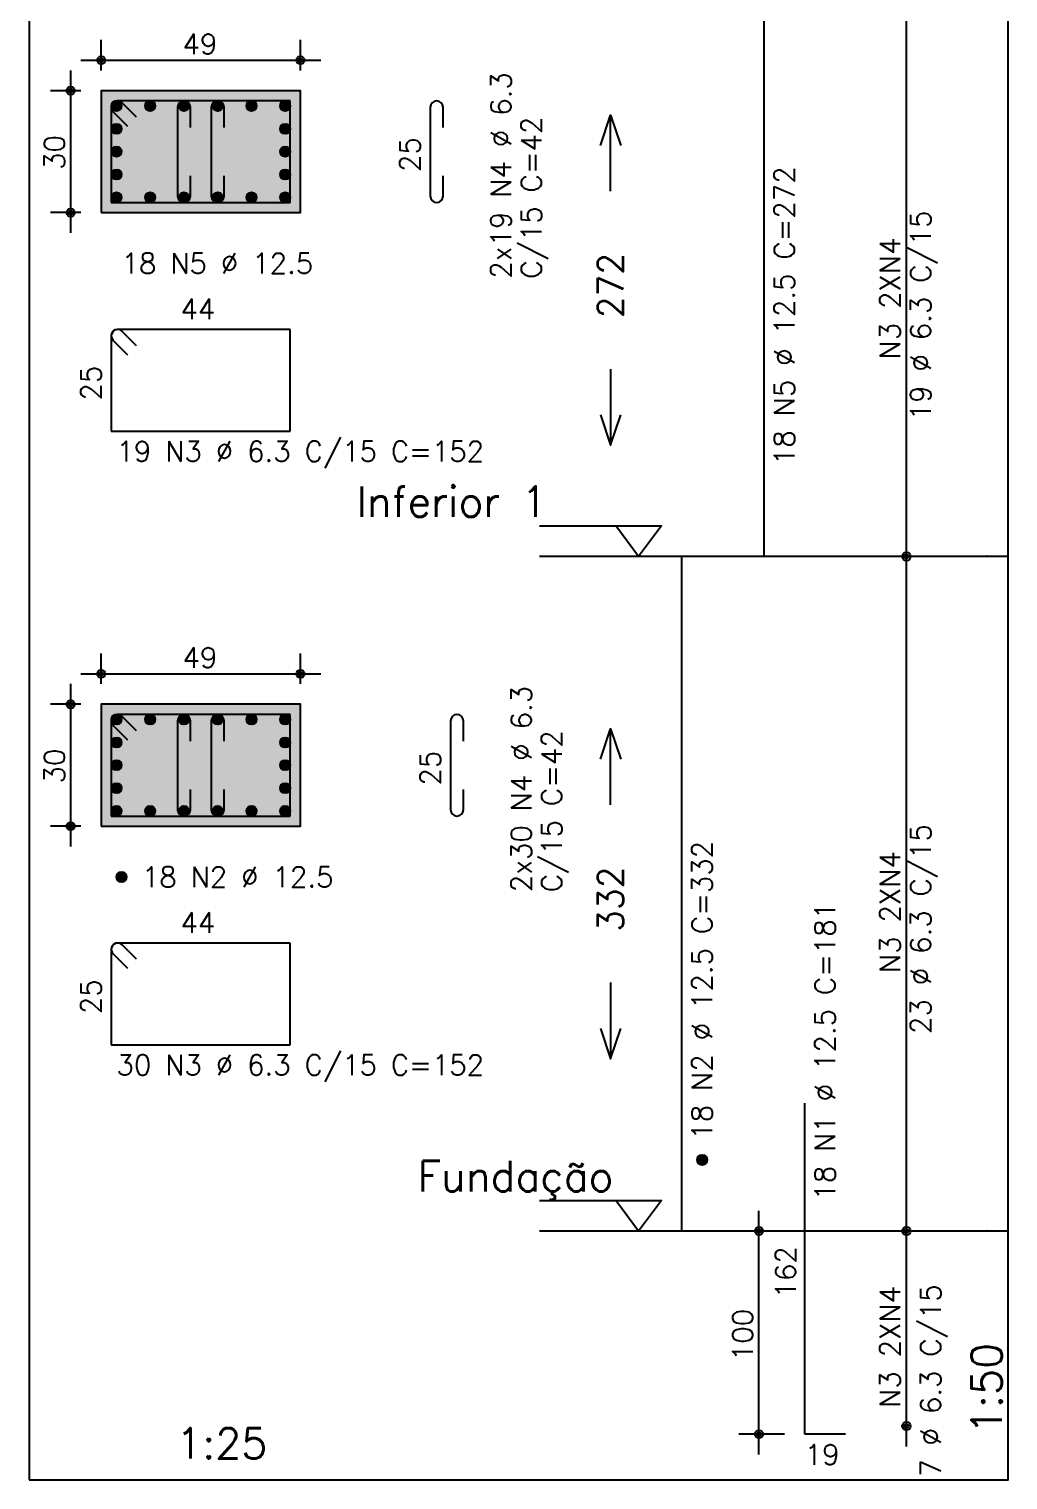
# Model space of a CAD drawing. Extents: x -1.9 to 86, y -1.2 to 61.3.
# Drawn here: x 29.61 to 39.25, y 36.55 to 50.83 of the extents above; entities that cross this region are included whole.
import ezdxf

# ---------------------------------------------------------------- set-up
doc = ezdxf.new("R2010")
doc.units = 0
doc.header["$MEASUREMENT"] = 0
doc.linetypes.add('ESTILO_TQS_0001', pattern=[0.45, 0.3, -0.15])
for name, color, linetype in [('PENA_01', 1, 'CONTINUOUS'), ('PENA_02', 2, 'CONTINUOUS'), ('PENA_03', 3, 'CONTINUOUS'), ('PENA_04', 4, 'CONTINUOUS'), ('PENA_05', 5, 'CONTINUOUS'), ('PENA_10', 253, 'CONTINUOUS')]:
    doc.layers.add(name, color=color, linetype=linetype)
doc.styles.get("Standard").update_dxf_attribs({"font": 'ROMANS.SHX'})

msp = doc.modelspace()

# ---------------------------------------------------------------- linework, layer by layer
at = {"layer": 'PENA_01', "linetype": 'Continuous'}
for p, q in [((38.246, 45.439), (38.246, 51.279)), ((30.324, 50.424), (30.324, 50.724)), ((32.284, 50.424), (32.284, 50.724)), ((30.024, 48.824), (30.024, 50.424)), ((30.124, 50.524), (32.484, 50.524)), ((30.124, 50.224), (29.824, 50.224)), ((30.124, 49.024), (29.824, 49.024)), ((38.246, 38.799), (38.246, 45.839)), ((30.324, 44.384), (30.324, 44.684)), ((32.284, 44.384), (32.284, 44.684)), ((30.124, 44.484), (32.484, 44.484)), ((30.024, 42.784), (30.024, 44.384)), ((30.124, 44.184), (29.824, 44.184)), ((30.124, 42.984), (29.824, 42.984)), ((36.796, 36.799), (36.796, 39.199)), ((38.246, 36.879), (38.246, 39.199)), ((37.046, 38.999), (36.596, 38.999)), ((37.046, 36.999), (36.596, 36.999))]:
    msp.add_line(p, q, dxfattribs=at)
at = {"layer": 'PENA_01', "linetype": 'ESTILO_TQS_0001'}
for points in [[(30.324, 49.024), (32.284, 49.024), (32.284, 50.224), (30.324, 50.224), (30.324, 49.024)], [(30.324, 42.984), (32.284, 42.984), (32.284, 44.184), (30.324, 44.184), (30.324, 42.984)]]:
    msp.add_lwpolyline(points, dxfattribs=at)
at = {"layer": 'PENA_02', "linetype": 'Continuous'}
for points in [[(35.236, 49.684), (35.336, 49.984), (35.436, 49.684)], [(35.336, 49.234), (35.336, 49.984)], [(35.336, 47.484), (35.336, 46.734)], [(35.236, 47.034), (35.336, 46.734), (35.436, 47.034)], [(35.236, 43.644), (35.336, 43.944), (35.436, 43.644)], [(35.336, 43.194), (35.336, 43.944)], [(35.336, 41.444), (35.336, 40.694)], [(35.236, 40.994), (35.336, 40.694), (35.436, 40.994)]]:
    msp.add_lwpolyline(points, dxfattribs=at)
for centre, radius in [((30.324, 50.524), 0.04), ((32.284, 50.524), 0.04), ((30.324, 50.524), 0.02), ((32.284, 50.524), 0.02), ((30.024, 50.224), 0.04), ((30.024, 50.224), 0.02), ((30.024, 49.024), 0.04), ((30.024, 49.024), 0.02), ((38.246, 45.639), 0.0416), ((38.246, 45.639), 0.0416), ((38.246, 45.639), 0.0208), ((38.246, 45.639), 0.0208), ((30.324, 44.484), 0.04), ((30.324, 44.484), 0.02), ((32.284, 44.484), 0.04), ((32.284, 44.484), 0.02), ((30.024, 44.184), 0.04), ((30.024, 44.184), 0.02), ((30.024, 42.984), 0.04), ((30.024, 42.984), 0.02), ((36.796, 38.999), 0.04), ((36.796, 38.999), 0.02), ((38.246, 38.999), 0.0416), ((38.246, 38.999), 0.0416), ((38.246, 38.999), 0.0208), ((38.246, 38.999), 0.0208), ((36.796, 36.999), 0.04), ((36.796, 36.999), 0.02), ((38.246, 37.079), 0.0416), ((38.246, 37.079), 0.0208)]:
    msp.add_circle(centre, radius, dxfattribs=at)
at = {"layer": 'PENA_03', "linetype": 'Continuous'}
for p, q in [((30.324, 50.224), (30.324, 50.224)), ((30.324, 50.224), (30.324, 50.224)), ((32.284, 50.224), (32.284, 50.224)), ((30.424, 50.066), (30.481, 50.123)), ((30.424, 50.081), (30.467, 50.123)), ((30.427, 50.055), (30.492, 50.12)), ((30.432, 50.046), (30.501, 50.115)), ((30.438, 50.038), (30.509, 50.109)), ((30.446, 50.032), (30.515, 50.101)), ((30.455, 50.027), (30.52, 50.092)), ((30.467, 50.024), (30.523, 50.081)), ((30.481, 50.024), (30.523, 50.066)), ((30.756, 50.066), (30.813, 50.123)), ((30.756, 50.081), (30.799, 50.123)), ((30.759, 50.055), (30.824, 50.12)), ((30.764, 50.046), (30.833, 50.115)), ((30.77, 50.038), (30.841, 50.109)), ((30.778, 50.032), (30.847, 50.101)), ((30.787, 50.027), (30.852, 50.092)), ((30.799, 50.024), (30.855, 50.081)), ((30.813, 50.024), (30.855, 50.066)), ((31.088, 50.066), (31.145, 50.123)), ((31.088, 50.081), (31.131, 50.123)), ((31.091, 50.055), (31.156, 50.12)), ((31.096, 50.046), (31.165, 50.115)), ((31.102, 50.038), (31.173, 50.109)), ((31.11, 50.032), (31.179, 50.101)), ((31.119, 50.027), (31.184, 50.092)), ((31.131, 50.024), (31.187, 50.081)), ((31.145, 50.024), (31.187, 50.066)), ((31.42, 50.066), (31.477, 50.123)), ((31.42, 50.081), (31.463, 50.123)), ((31.423, 50.055), (31.488, 50.12)), ((31.428, 50.046), (31.497, 50.115)), ((31.434, 50.038), (31.505, 50.109)), ((31.442, 50.032), (31.511, 50.101)), ((31.451, 50.027), (31.516, 50.092)), ((31.463, 50.024), (31.519, 50.081)), ((31.477, 50.024), (31.519, 50.066)), ((31.752, 50.066), (31.809, 50.123)), ((31.752, 50.081), (31.795, 50.123)), ((31.755, 50.055), (31.82, 50.12)), ((31.76, 50.046), (31.829, 50.115)), ((31.766, 50.038), (31.837, 50.109)), ((31.774, 50.032), (31.843, 50.101)), ((31.783, 50.027), (31.848, 50.092)), ((31.795, 50.024), (31.851, 50.081)), ((31.809, 50.024), (31.851, 50.066)), ((32.084, 50.066), (32.141, 50.123)), ((32.084, 50.081), (32.127, 50.123)), ((32.087, 50.055), (32.152, 50.12)), ((32.092, 50.046), (32.161, 50.115)), ((32.098, 50.038), (32.169, 50.109)), ((32.106, 50.032), (32.175, 50.101)), ((32.115, 50.027), (32.18, 50.092)), ((32.127, 50.024), (32.183, 50.081)), ((32.141, 50.024), (32.183, 50.066)), ((30.424, 49.841), (30.481, 49.898)), ((30.424, 49.855), (30.467, 49.898)), ((30.427, 49.83), (30.492, 49.895)), ((30.432, 49.821), (30.501, 49.89)), ((30.438, 49.813), (30.509, 49.884)), ((30.446, 49.807), (30.515, 49.876)), ((30.455, 49.802), (30.52, 49.867)), ((30.467, 49.799), (30.523, 49.855)), ((32.084, 49.841), (32.141, 49.898)), ((32.084, 49.855), (32.127, 49.898)), ((32.087, 49.83), (32.152, 49.895)), ((32.092, 49.821), (32.161, 49.89)), ((32.098, 49.813), (32.169, 49.884)), ((32.106, 49.807), (32.175, 49.876)), ((32.115, 49.802), (32.18, 49.867)), ((32.127, 49.799), (32.183, 49.855)), ((30.481, 49.799), (30.523, 49.841)), ((32.141, 49.799), (32.183, 49.841)), ((30.424, 49.616), (30.481, 49.673)), ((30.424, 49.631), (30.467, 49.673)), ((30.427, 49.605), (30.492, 49.67)), ((30.432, 49.596), (30.501, 49.665)), ((30.438, 49.588), (30.509, 49.659)), ((30.446, 49.582), (30.515, 49.651)), ((30.455, 49.577), (30.52, 49.642)), ((30.467, 49.574), (30.523, 49.631)), ((30.481, 49.574), (30.523, 49.616)), ((32.084, 49.616), (32.141, 49.673)), ((32.084, 49.631), (32.127, 49.673)), ((32.087, 49.605), (32.152, 49.67)), ((32.092, 49.596), (32.161, 49.665)), ((32.098, 49.588), (32.169, 49.659)), ((32.106, 49.582), (32.175, 49.651)), ((32.115, 49.577), (32.18, 49.642)), ((32.127, 49.574), (32.183, 49.631)), ((32.141, 49.574), (32.183, 49.616)), ((30.424, 49.392), (30.481, 49.448)), ((30.424, 49.406), (30.467, 49.448)), ((30.427, 49.38), (30.492, 49.445)), ((30.432, 49.371), (30.501, 49.44)), ((30.438, 49.363), (30.509, 49.434)), ((30.446, 49.357), (30.515, 49.426)), ((32.084, 49.392), (32.141, 49.448)), ((32.084, 49.406), (32.127, 49.448)), ((32.087, 49.38), (32.152, 49.445)), ((32.092, 49.371), (32.161, 49.44)), ((32.098, 49.363), (32.169, 49.434)), ((32.106, 49.357), (32.175, 49.426)), ((30.455, 49.352), (30.52, 49.417)), ((30.467, 49.349), (30.523, 49.406)), ((30.481, 49.349), (30.523, 49.392)), ((32.115, 49.352), (32.18, 49.417)), ((32.127, 49.349), (32.183, 49.406)), ((32.141, 49.349), (32.183, 49.392)), ((30.424, 49.166), (30.481, 49.223)), ((30.424, 49.181), (30.467, 49.223)), ((30.427, 49.155), (30.492, 49.22)), ((30.432, 49.146), (30.501, 49.215)), ((30.438, 49.138), (30.509, 49.209)), ((30.446, 49.132), (30.515, 49.201)), ((30.455, 49.127), (30.52, 49.192)), ((30.467, 49.124), (30.523, 49.181)), ((30.481, 49.124), (30.523, 49.166)), ((30.756, 49.166), (30.813, 49.223)), ((30.756, 49.181), (30.799, 49.223)), ((30.759, 49.155), (30.824, 49.22)), ((30.764, 49.146), (30.833, 49.215)), ((30.77, 49.138), (30.841, 49.209)), ((30.778, 49.132), (30.847, 49.201)), ((30.787, 49.127), (30.852, 49.192)), ((30.799, 49.124), (30.855, 49.181)), ((30.813, 49.124), (30.855, 49.166)), ((31.088, 49.166), (31.145, 49.223)), ((31.088, 49.181), (31.131, 49.223)), ((31.091, 49.155), (31.156, 49.22)), ((31.096, 49.146), (31.165, 49.215)), ((31.102, 49.138), (31.173, 49.209)), ((31.11, 49.132), (31.179, 49.201)), ((31.119, 49.127), (31.184, 49.192)), ((31.131, 49.124), (31.187, 49.181)), ((31.145, 49.124), (31.187, 49.166)), ((31.42, 49.166), (31.477, 49.223)), ((31.42, 49.181), (31.463, 49.223)), ((31.423, 49.155), (31.488, 49.22)), ((31.428, 49.146), (31.497, 49.215)), ((31.434, 49.138), (31.505, 49.209)), ((31.442, 49.132), (31.511, 49.201)), ((31.451, 49.127), (31.516, 49.192)), ((31.463, 49.124), (31.519, 49.181)), ((31.477, 49.124), (31.519, 49.166)), ((31.752, 49.166), (31.809, 49.223)), ((31.752, 49.181), (31.795, 49.223)), ((31.755, 49.155), (31.82, 49.22)), ((31.76, 49.146), (31.829, 49.215)), ((31.766, 49.138), (31.837, 49.209)), ((31.774, 49.132), (31.843, 49.201)), ((31.783, 49.127), (31.848, 49.192)), ((31.795, 49.124), (31.851, 49.181)), ((31.809, 49.124), (31.851, 49.166)), ((32.084, 49.166), (32.141, 49.223)), ((32.084, 49.181), (32.127, 49.223)), ((32.087, 49.155), (32.152, 49.22)), ((32.092, 49.146), (32.161, 49.215)), ((32.098, 49.138), (32.169, 49.209)), ((32.106, 49.132), (32.175, 49.201)), ((32.115, 49.127), (32.18, 49.192)), ((32.127, 49.124), (32.183, 49.181)), ((32.141, 49.124), (32.183, 49.166)), ((30.324, 49.024), (30.324, 49.024)), ((38.246, 45.639), (38.246, 45.639)), ((38.246, 45.639), (38.246, 45.639)), ((30.324, 44.184), (30.324, 44.184)), ((30.324, 44.184), (30.324, 44.184)), ((32.284, 44.184), (32.284, 44.184)), ((30.424, 44.026), (30.481, 44.083)), ((30.424, 44.041), (30.467, 44.083)), ((30.427, 44.015), (30.492, 44.08)), ((30.432, 44.006), (30.501, 44.075)), ((30.438, 43.998), (30.509, 44.069)), ((30.446, 43.992), (30.515, 44.061)), ((30.455, 43.987), (30.52, 44.052)), ((30.467, 43.984), (30.523, 44.041)), ((30.481, 43.984), (30.523, 44.026)), ((30.756, 44.026), (30.813, 44.083)), ((30.756, 44.041), (30.799, 44.083)), ((30.759, 44.015), (30.824, 44.08)), ((30.764, 44.006), (30.833, 44.075)), ((30.77, 43.998), (30.841, 44.069)), ((30.778, 43.992), (30.847, 44.061)), ((30.787, 43.987), (30.852, 44.052)), ((30.799, 43.984), (30.855, 44.041)), ((30.813, 43.984), (30.855, 44.026)), ((31.088, 44.026), (31.145, 44.083)), ((31.088, 44.041), (31.131, 44.083)), ((31.091, 44.015), (31.156, 44.08)), ((31.096, 44.006), (31.165, 44.075)), ((31.102, 43.998), (31.173, 44.069)), ((31.11, 43.992), (31.179, 44.061)), ((31.119, 43.987), (31.184, 44.052)), ((31.131, 43.984), (31.187, 44.041)), ((31.145, 43.984), (31.187, 44.026)), ((31.42, 44.026), (31.477, 44.083)), ((31.42, 44.041), (31.463, 44.083)), ((31.423, 44.015), (31.488, 44.08)), ((31.428, 44.006), (31.497, 44.075)), ((31.434, 43.998), (31.505, 44.069)), ((31.442, 43.992), (31.511, 44.061)), ((31.451, 43.987), (31.516, 44.052)), ((31.463, 43.984), (31.519, 44.041)), ((31.477, 43.984), (31.519, 44.026)), ((31.752, 44.026), (31.809, 44.083)), ((31.752, 44.041), (31.795, 44.083)), ((31.755, 44.015), (31.82, 44.08)), ((31.76, 44.006), (31.829, 44.075)), ((31.766, 43.998), (31.837, 44.069)), ((31.774, 43.992), (31.843, 44.061)), ((31.783, 43.987), (31.848, 44.052)), ((31.795, 43.984), (31.851, 44.041)), ((31.809, 43.984), (31.851, 44.026)), ((32.084, 44.026), (32.141, 44.083)), ((32.084, 44.041), (32.127, 44.083)), ((32.087, 44.015), (32.152, 44.08)), ((32.092, 44.006), (32.161, 44.075)), ((32.098, 43.998), (32.169, 44.069)), ((32.106, 43.992), (32.175, 44.061)), ((32.115, 43.987), (32.18, 44.052)), ((32.127, 43.984), (32.183, 44.041)), ((32.141, 43.984), (32.183, 44.026)), ((30.424, 43.801), (30.481, 43.858)), ((30.424, 43.815), (30.467, 43.858)), ((30.427, 43.79), (30.492, 43.855)), ((30.432, 43.781), (30.501, 43.85)), ((32.084, 43.801), (32.141, 43.858)), ((32.084, 43.815), (32.127, 43.858)), ((32.087, 43.79), (32.152, 43.855)), ((32.092, 43.781), (32.161, 43.85)), ((30.438, 43.773), (30.509, 43.844)), ((30.446, 43.767), (30.515, 43.836)), ((30.455, 43.762), (30.52, 43.827)), ((30.467, 43.759), (30.523, 43.815)), ((30.481, 43.759), (30.523, 43.801)), ((32.098, 43.773), (32.169, 43.844)), ((32.106, 43.767), (32.175, 43.836)), ((32.115, 43.762), (32.18, 43.827)), ((32.127, 43.759), (32.183, 43.815)), ((32.141, 43.759), (32.183, 43.801)), ((30.424, 43.576), (30.481, 43.633)), ((30.424, 43.591), (30.467, 43.633)), ((30.427, 43.565), (30.492, 43.63)), ((30.432, 43.556), (30.501, 43.625)), ((30.438, 43.548), (30.509, 43.619)), ((30.446, 43.542), (30.515, 43.611)), ((30.455, 43.537), (30.52, 43.602)), ((30.467, 43.534), (30.523, 43.591)), ((30.481, 43.534), (30.523, 43.576)), ((32.084, 43.576), (32.141, 43.633)), ((32.084, 43.591), (32.127, 43.633)), ((32.087, 43.565), (32.152, 43.63)), ((32.092, 43.556), (32.161, 43.625)), ((32.098, 43.548), (32.169, 43.619)), ((32.106, 43.542), (32.175, 43.611)), ((32.115, 43.537), (32.18, 43.602)), ((32.127, 43.534), (32.183, 43.591)), ((32.141, 43.534), (32.183, 43.576)), ((30.424, 43.352), (30.481, 43.408)), ((30.424, 43.366), (30.467, 43.408)), ((30.427, 43.34), (30.492, 43.405)), ((30.432, 43.331), (30.501, 43.4)), ((30.438, 43.323), (30.509, 43.394)), ((30.446, 43.317), (30.515, 43.386)), ((30.455, 43.312), (30.52, 43.377)), ((30.467, 43.309), (30.523, 43.366)), ((30.481, 43.309), (30.523, 43.352)), ((32.084, 43.352), (32.141, 43.408)), ((32.084, 43.366), (32.127, 43.408)), ((32.087, 43.34), (32.152, 43.405)), ((32.092, 43.331), (32.161, 43.4)), ((32.098, 43.323), (32.169, 43.394)), ((32.106, 43.317), (32.175, 43.386)), ((32.115, 43.312), (32.18, 43.377)), ((32.127, 43.309), (32.183, 43.366)), ((32.141, 43.309), (32.183, 43.352)), ((30.424, 43.126), (30.481, 43.183)), ((30.424, 43.141), (30.467, 43.183)), ((30.427, 43.115), (30.492, 43.18)), ((30.432, 43.106), (30.501, 43.175)), ((30.438, 43.098), (30.509, 43.169)), ((30.446, 43.092), (30.515, 43.161)), ((30.455, 43.087), (30.52, 43.152)), ((30.467, 43.084), (30.523, 43.141)), ((30.756, 43.126), (30.813, 43.183)), ((30.756, 43.141), (30.799, 43.183)), ((30.759, 43.115), (30.824, 43.18)), ((30.764, 43.106), (30.833, 43.175)), ((30.77, 43.098), (30.841, 43.169)), ((30.778, 43.092), (30.847, 43.161)), ((30.787, 43.087), (30.852, 43.152)), ((30.799, 43.084), (30.855, 43.141)), ((31.088, 43.126), (31.145, 43.183)), ((31.088, 43.141), (31.131, 43.183)), ((31.091, 43.115), (31.156, 43.18)), ((31.096, 43.106), (31.165, 43.175)), ((31.102, 43.098), (31.173, 43.169)), ((31.11, 43.092), (31.179, 43.161)), ((31.119, 43.087), (31.184, 43.152)), ((31.131, 43.084), (31.187, 43.141)), ((31.42, 43.126), (31.477, 43.183)), ((31.42, 43.141), (31.463, 43.183)), ((31.423, 43.115), (31.488, 43.18)), ((31.428, 43.106), (31.497, 43.175)), ((31.434, 43.098), (31.505, 43.169)), ((31.442, 43.092), (31.511, 43.161)), ((31.451, 43.087), (31.516, 43.152)), ((31.463, 43.084), (31.519, 43.141)), ((31.752, 43.126), (31.809, 43.183)), ((31.752, 43.141), (31.795, 43.183)), ((31.755, 43.115), (31.82, 43.18)), ((31.76, 43.106), (31.829, 43.175)), ((31.766, 43.098), (31.837, 43.169)), ((31.774, 43.092), (31.843, 43.161)), ((31.783, 43.087), (31.848, 43.152)), ((31.795, 43.084), (31.851, 43.141)), ((32.084, 43.126), (32.141, 43.183)), ((32.084, 43.141), (32.127, 43.183)), ((32.087, 43.115), (32.152, 43.18)), ((32.092, 43.106), (32.161, 43.175)), ((32.098, 43.098), (32.169, 43.169)), ((32.106, 43.092), (32.175, 43.161)), ((32.115, 43.087), (32.18, 43.152)), ((32.127, 43.084), (32.183, 43.141)), ((30.481, 43.084), (30.523, 43.126)), ((30.813, 43.084), (30.855, 43.126)), ((31.145, 43.084), (31.187, 43.126)), ((31.477, 43.084), (31.519, 43.126)), ((31.809, 43.084), (31.851, 43.126)), ((32.141, 43.084), (32.183, 43.126)), ((30.324, 42.984), (30.324, 42.984)), ((30.474, 42.476), (30.531, 42.533)), ((30.474, 42.491), (30.517, 42.533)), ((30.477, 42.465), (30.542, 42.53)), ((30.482, 42.456), (30.551, 42.525)), ((30.488, 42.448), (30.559, 42.519)), ((30.496, 42.442), (30.565, 42.511)), ((30.505, 42.437), (30.57, 42.502)), ((30.517, 42.434), (30.573, 42.491)), ((30.531, 42.434), (30.573, 42.476)), ((36.186, 39.691), (36.243, 39.748)), ((36.186, 39.706), (36.229, 39.748)), ((36.189, 39.68), (36.254, 39.745)), ((36.194, 39.671), (36.263, 39.74)), ((36.2, 39.663), (36.271, 39.734)), ((36.208, 39.657), (36.277, 39.726)), ((36.217, 39.652), (36.282, 39.717)), ((36.229, 39.649), (36.285, 39.706)), ((36.243, 39.649), (36.285, 39.691)), ((37.246, 38.999), (37.246, 38.999)), ((38.246, 38.999), (38.246, 38.999)), ((38.246, 38.999), (38.246, 38.999)), ((37.246, 36.999), (37.246, 36.999)), ((38.246, 37.079), (38.246, 37.079))]:
    msp.add_line(p, q, dxfattribs=at)
for points in [[(29.614, 36.549), (39.246, 36.549), (39.246, 58.269), (29.614, 58.269), (29.614, 36.549)], [(30.324, 49.024), (32.284, 49.024), (32.284, 50.224), (30.324, 50.224), (30.324, 49.024)], [(34.636, 45.939), (35.836, 45.939), (35.611, 45.639), (35.386, 45.939)], [(39.246, 45.639), (34.636, 45.639)], [(30.324, 42.984), (32.284, 42.984), (32.284, 44.184), (30.324, 44.184), (30.324, 42.984)], [(34.636, 39.299), (35.836, 39.299), (35.611, 38.999), (35.386, 39.299)], [(39.246, 38.999), (34.636, 38.999)]]:
    msp.add_lwpolyline(points, dxfattribs=at)
for centre in [(30.474, 50.074), (30.806, 50.074), (31.138, 50.074), (31.47, 50.074), (31.802, 50.074), (32.134, 50.074), (30.474, 49.848), (32.134, 49.848), (30.474, 49.624), (32.134, 49.624), (30.474, 49.399), (32.134, 49.399), (30.474, 49.174), (30.806, 49.174), (31.138, 49.174), (31.47, 49.174), (31.802, 49.174), (32.134, 49.174), (30.474, 44.034), (30.806, 44.034), (31.138, 44.034), (31.47, 44.034), (31.802, 44.034), (32.134, 44.034), (30.474, 43.808), (32.134, 43.808), (30.474, 43.584), (32.134, 43.584), (30.474, 43.359), (32.134, 43.359), (30.474, 43.134), (30.806, 43.134), (31.138, 43.134), (31.47, 43.134), (31.802, 43.134), (32.134, 43.134), (30.524, 42.484), (36.236, 39.699)]:
    msp.add_circle(centre, 0.05, dxfattribs=at)
for points in [[(30.524, 50.074), (30.449, 50.117), (30.427, 50.091)], [(30.524, 50.074), (30.427, 50.091), (30.427, 50.056)], [(30.524, 50.074), (30.427, 50.056), (30.449, 50.03)], [(30.524, 50.074), (30.482, 50.123), (30.449, 50.117)], [(30.524, 50.074), (30.449, 50.03), (30.482, 50.024)], [(30.524, 50.074), (30.512, 50.106), (30.482, 50.123)], [(30.524, 50.074), (30.482, 50.024), (30.512, 50.041)], [(30.524, 50.074), (30.512, 50.041), (30.524, 50.074)], [(30.856, 50.074), (30.781, 50.117), (30.759, 50.091)], [(30.856, 50.074), (30.759, 50.091), (30.759, 50.056)], [(30.856, 50.074), (30.759, 50.056), (30.781, 50.03)], [(30.856, 50.074), (30.814, 50.123), (30.781, 50.117)], [(30.856, 50.074), (30.781, 50.03), (30.814, 50.024)], [(30.856, 50.074), (30.844, 50.106), (30.814, 50.123)], [(30.856, 50.074), (30.814, 50.024), (30.844, 50.041)], [(30.856, 50.074), (30.844, 50.041), (30.856, 50.074)], [(31.188, 50.074), (31.113, 50.117), (31.091, 50.091)], [(31.188, 50.074), (31.091, 50.091), (31.091, 50.056)], [(31.188, 50.074), (31.091, 50.056), (31.113, 50.03)], [(31.188, 50.074), (31.146, 50.123), (31.113, 50.117)], [(31.188, 50.074), (31.113, 50.03), (31.146, 50.024)], [(31.188, 50.074), (31.176, 50.106), (31.146, 50.123)], [(31.188, 50.074), (31.146, 50.024), (31.176, 50.041)], [(31.188, 50.074), (31.176, 50.041), (31.188, 50.074)], [(31.52, 50.074), (31.445, 50.117), (31.423, 50.091)], [(31.52, 50.074), (31.423, 50.091), (31.423, 50.056)], [(31.52, 50.074), (31.423, 50.056), (31.445, 50.03)], [(31.52, 50.074), (31.478, 50.123), (31.445, 50.117)], [(31.52, 50.074), (31.445, 50.03), (31.478, 50.024)], [(31.52, 50.074), (31.508, 50.106), (31.478, 50.123)], [(31.52, 50.074), (31.478, 50.024), (31.508, 50.041)], [(31.52, 50.074), (31.508, 50.041), (31.52, 50.074)], [(31.852, 50.074), (31.777, 50.117), (31.755, 50.091)], [(31.852, 50.074), (31.755, 50.091), (31.755, 50.056)], [(31.852, 50.074), (31.755, 50.056), (31.777, 50.03)], [(31.852, 50.074), (31.81, 50.123), (31.777, 50.117)], [(31.852, 50.074), (31.777, 50.03), (31.81, 50.024)], [(31.852, 50.074), (31.84, 50.106), (31.81, 50.123)], [(31.852, 50.074), (31.81, 50.024), (31.84, 50.041)], [(31.852, 50.074), (31.84, 50.041), (31.852, 50.074)], [(32.184, 50.074), (32.109, 50.117), (32.087, 50.091)], [(32.184, 50.074), (32.087, 50.091), (32.087, 50.056)], [(32.184, 50.074), (32.087, 50.056), (32.109, 50.03)], [(32.184, 50.074), (32.142, 50.123), (32.109, 50.117)], [(32.184, 50.074), (32.109, 50.03), (32.142, 50.024)], [(32.184, 50.074), (32.172, 50.106), (32.142, 50.123)], [(32.184, 50.074), (32.142, 50.024), (32.172, 50.041)], [(32.184, 50.074), (32.172, 50.041), (32.184, 50.074)], [(30.524, 49.848), (30.449, 49.892), (30.427, 49.865)], [(30.524, 49.848), (30.427, 49.865), (30.427, 49.831)], [(30.524, 49.848), (30.427, 49.831), (30.449, 49.805)], [(30.524, 49.848), (30.482, 49.898), (30.449, 49.892)], [(30.524, 49.848), (30.449, 49.805), (30.482, 49.799)], [(30.524, 49.848), (30.512, 49.88), (30.482, 49.898)], [(30.524, 49.848), (30.482, 49.799), (30.512, 49.816)], [(30.524, 49.848), (30.512, 49.816), (30.524, 49.848)], [(32.184, 49.848), (32.109, 49.892), (32.087, 49.865)], [(32.184, 49.848), (32.087, 49.865), (32.087, 49.831)], [(32.184, 49.848), (32.087, 49.831), (32.109, 49.805)], [(32.184, 49.848), (32.142, 49.898), (32.109, 49.892)], [(32.184, 49.848), (32.109, 49.805), (32.142, 49.799)], [(32.184, 49.848), (32.172, 49.88), (32.142, 49.898)], [(32.184, 49.848), (32.142, 49.799), (32.172, 49.816)], [(32.184, 49.848), (32.172, 49.816), (32.184, 49.848)], [(30.524, 49.624), (30.449, 49.667), (30.427, 49.641)], [(30.524, 49.624), (30.427, 49.641), (30.427, 49.606)], [(30.524, 49.624), (30.427, 49.606), (30.449, 49.58)], [(30.524, 49.624), (30.482, 49.673), (30.449, 49.667)], [(30.524, 49.624), (30.449, 49.58), (30.482, 49.574)], [(30.524, 49.624), (30.512, 49.656), (30.482, 49.673)], [(30.524, 49.624), (30.482, 49.574), (30.512, 49.591)], [(30.524, 49.624), (30.512, 49.591), (30.524, 49.624)], [(32.184, 49.624), (32.109, 49.667), (32.087, 49.641)], [(32.184, 49.624), (32.087, 49.641), (32.087, 49.606)], [(32.184, 49.624), (32.087, 49.606), (32.109, 49.58)], [(32.184, 49.624), (32.142, 49.673), (32.109, 49.667)], [(32.184, 49.624), (32.109, 49.58), (32.142, 49.574)], [(32.184, 49.624), (32.172, 49.656), (32.142, 49.673)], [(32.184, 49.624), (32.142, 49.574), (32.172, 49.591)], [(32.184, 49.624), (32.172, 49.591), (32.184, 49.624)], [(30.524, 49.399), (30.449, 49.442), (30.427, 49.416)], [(30.524, 49.399), (30.482, 49.448), (30.449, 49.442)], [(30.524, 49.399), (30.512, 49.431), (30.482, 49.448)], [(32.184, 49.399), (32.109, 49.442), (32.087, 49.416)], [(32.184, 49.399), (32.142, 49.448), (32.109, 49.442)], [(32.184, 49.399), (32.172, 49.431), (32.142, 49.448)], [(30.524, 49.399), (30.427, 49.416), (30.427, 49.382)], [(30.524, 49.399), (30.427, 49.382), (30.449, 49.355)], [(30.524, 49.399), (30.449, 49.355), (30.482, 49.349)], [(30.524, 49.399), (30.482, 49.349), (30.512, 49.367)], [(30.524, 49.399), (30.512, 49.367), (30.524, 49.399)], [(32.184, 49.399), (32.087, 49.416), (32.087, 49.382)], [(32.184, 49.399), (32.087, 49.382), (32.109, 49.355)], [(32.184, 49.399), (32.109, 49.355), (32.142, 49.349)], [(32.184, 49.399), (32.142, 49.349), (32.172, 49.367)], [(32.184, 49.399), (32.172, 49.367), (32.184, 49.399)], [(30.524, 49.174), (30.449, 49.217), (30.427, 49.191)], [(30.524, 49.174), (30.427, 49.191), (30.427, 49.156)], [(30.524, 49.174), (30.427, 49.156), (30.449, 49.13)], [(30.524, 49.174), (30.482, 49.223), (30.449, 49.217)], [(30.524, 49.174), (30.449, 49.13), (30.482, 49.124)], [(30.524, 49.174), (30.512, 49.206), (30.482, 49.223)], [(30.524, 49.174), (30.482, 49.124), (30.512, 49.141)], [(30.524, 49.174), (30.512, 49.141), (30.524, 49.174)], [(30.856, 49.174), (30.781, 49.217), (30.759, 49.191)], [(30.856, 49.174), (30.759, 49.191), (30.759, 49.156)], [(30.856, 49.174), (30.759, 49.156), (30.781, 49.13)], [(30.856, 49.174), (30.814, 49.223), (30.781, 49.217)], [(30.856, 49.174), (30.781, 49.13), (30.814, 49.124)], [(30.856, 49.174), (30.844, 49.206), (30.814, 49.223)], [(30.856, 49.174), (30.814, 49.124), (30.844, 49.141)], [(30.856, 49.174), (30.844, 49.141), (30.856, 49.174)], [(31.188, 49.174), (31.113, 49.217), (31.091, 49.191)], [(31.188, 49.174), (31.091, 49.191), (31.091, 49.156)], [(31.188, 49.174), (31.091, 49.156), (31.113, 49.13)], [(31.188, 49.174), (31.146, 49.223), (31.113, 49.217)], [(31.188, 49.174), (31.113, 49.13), (31.146, 49.124)], [(31.188, 49.174), (31.176, 49.206), (31.146, 49.223)], [(31.188, 49.174), (31.146, 49.124), (31.176, 49.141)], [(31.188, 49.174), (31.176, 49.141), (31.188, 49.174)], [(31.52, 49.174), (31.445, 49.217), (31.423, 49.191)], [(31.52, 49.174), (31.423, 49.191), (31.423, 49.156)], [(31.52, 49.174), (31.423, 49.156), (31.445, 49.13)], [(31.52, 49.174), (31.478, 49.223), (31.445, 49.217)], [(31.52, 49.174), (31.445, 49.13), (31.478, 49.124)], [(31.52, 49.174), (31.508, 49.206), (31.478, 49.223)], [(31.52, 49.174), (31.478, 49.124), (31.508, 49.141)], [(31.52, 49.174), (31.508, 49.141), (31.52, 49.174)], [(31.852, 49.174), (31.777, 49.217), (31.755, 49.191)], [(31.852, 49.174), (31.755, 49.191), (31.755, 49.156)], [(31.852, 49.174), (31.755, 49.156), (31.777, 49.13)], [(31.852, 49.174), (31.81, 49.223), (31.777, 49.217)], [(31.852, 49.174), (31.777, 49.13), (31.81, 49.124)], [(31.852, 49.174), (31.84, 49.206), (31.81, 49.223)], [(31.852, 49.174), (31.81, 49.124), (31.84, 49.141)], [(31.852, 49.174), (31.84, 49.141), (31.852, 49.174)], [(32.184, 49.174), (32.109, 49.217), (32.087, 49.191)], [(32.184, 49.174), (32.087, 49.191), (32.087, 49.156)], [(32.184, 49.174), (32.087, 49.156), (32.109, 49.13)], [(32.184, 49.174), (32.142, 49.223), (32.109, 49.217)], [(32.184, 49.174), (32.109, 49.13), (32.142, 49.124)], [(32.184, 49.174), (32.172, 49.206), (32.142, 49.223)], [(32.184, 49.174), (32.142, 49.124), (32.172, 49.141)], [(32.184, 49.174), (32.172, 49.141), (32.184, 49.174)], [(30.524, 44.034), (30.449, 44.077), (30.427, 44.051)], [(30.524, 44.034), (30.427, 44.051), (30.427, 44.016)], [(30.524, 44.034), (30.427, 44.016), (30.449, 43.99)], [(30.524, 44.034), (30.482, 44.083), (30.449, 44.077)], [(30.524, 44.034), (30.449, 43.99), (30.482, 43.984)], [(30.524, 44.034), (30.512, 44.066), (30.482, 44.083)], [(30.524, 44.034), (30.482, 43.984), (30.512, 44.001)], [(30.524, 44.034), (30.512, 44.001), (30.524, 44.034)], [(30.856, 44.034), (30.781, 44.077), (30.759, 44.051)], [(30.856, 44.034), (30.759, 44.051), (30.759, 44.016)], [(30.856, 44.034), (30.759, 44.016), (30.781, 43.99)], [(30.856, 44.034), (30.814, 44.083), (30.781, 44.077)], [(30.856, 44.034), (30.781, 43.99), (30.814, 43.984)], [(30.856, 44.034), (30.844, 44.066), (30.814, 44.083)], [(30.856, 44.034), (30.814, 43.984), (30.844, 44.001)], [(30.856, 44.034), (30.844, 44.001), (30.856, 44.034)], [(31.188, 44.034), (31.113, 44.077), (31.091, 44.051)], [(31.188, 44.034), (31.091, 44.051), (31.091, 44.016)], [(31.188, 44.034), (31.091, 44.016), (31.113, 43.99)], [(31.188, 44.034), (31.146, 44.083), (31.113, 44.077)], [(31.188, 44.034), (31.113, 43.99), (31.146, 43.984)], [(31.188, 44.034), (31.176, 44.066), (31.146, 44.083)], [(31.188, 44.034), (31.146, 43.984), (31.176, 44.001)], [(31.188, 44.034), (31.176, 44.001), (31.188, 44.034)], [(31.52, 44.034), (31.445, 44.077), (31.423, 44.051)], [(31.52, 44.034), (31.423, 44.051), (31.423, 44.016)], [(31.52, 44.034), (31.423, 44.016), (31.445, 43.99)], [(31.52, 44.034), (31.478, 44.083), (31.445, 44.077)], [(31.52, 44.034), (31.445, 43.99), (31.478, 43.984)], [(31.52, 44.034), (31.508, 44.066), (31.478, 44.083)], [(31.52, 44.034), (31.478, 43.984), (31.508, 44.001)], [(31.52, 44.034), (31.508, 44.001), (31.52, 44.034)], [(31.852, 44.034), (31.777, 44.077), (31.755, 44.051)], [(31.852, 44.034), (31.755, 44.051), (31.755, 44.016)], [(31.852, 44.034), (31.755, 44.016), (31.777, 43.99)], [(31.852, 44.034), (31.81, 44.083), (31.777, 44.077)], [(31.852, 44.034), (31.777, 43.99), (31.81, 43.984)], [(31.852, 44.034), (31.84, 44.066), (31.81, 44.083)], [(31.852, 44.034), (31.81, 43.984), (31.84, 44.001)], [(31.852, 44.034), (31.84, 44.001), (31.852, 44.034)], [(32.184, 44.034), (32.109, 44.077), (32.087, 44.051)], [(32.184, 44.034), (32.087, 44.051), (32.087, 44.016)], [(32.184, 44.034), (32.087, 44.016), (32.109, 43.99)], [(32.184, 44.034), (32.142, 44.083), (32.109, 44.077)], [(32.184, 44.034), (32.109, 43.99), (32.142, 43.984)], [(32.184, 44.034), (32.172, 44.066), (32.142, 44.083)], [(32.184, 44.034), (32.142, 43.984), (32.172, 44.001)], [(32.184, 44.034), (32.172, 44.001), (32.184, 44.034)], [(30.524, 43.808), (30.449, 43.852), (30.427, 43.825)], [(30.524, 43.808), (30.482, 43.858), (30.449, 43.852)], [(30.524, 43.808), (30.512, 43.84), (30.482, 43.858)], [(32.184, 43.808), (32.109, 43.852), (32.087, 43.825)], [(32.184, 43.808), (32.142, 43.858), (32.109, 43.852)], [(32.184, 43.808), (32.172, 43.84), (32.142, 43.858)], [(30.524, 43.808), (30.427, 43.825), (30.427, 43.791)], [(30.524, 43.808), (30.427, 43.791), (30.449, 43.765)], [(30.524, 43.808), (30.449, 43.765), (30.482, 43.759)], [(30.524, 43.808), (30.482, 43.759), (30.512, 43.776)], [(30.524, 43.808), (30.512, 43.776), (30.524, 43.808)], [(32.184, 43.808), (32.087, 43.825), (32.087, 43.791)], [(32.184, 43.808), (32.087, 43.791), (32.109, 43.765)], [(32.184, 43.808), (32.109, 43.765), (32.142, 43.759)], [(32.184, 43.808), (32.142, 43.759), (32.172, 43.776)], [(32.184, 43.808), (32.172, 43.776), (32.184, 43.808)], [(30.524, 43.584), (30.449, 43.627), (30.427, 43.601)], [(30.524, 43.584), (30.427, 43.601), (30.427, 43.566)], [(30.524, 43.584), (30.427, 43.566), (30.449, 43.54)], [(30.524, 43.584), (30.482, 43.633), (30.449, 43.627)], [(30.524, 43.584), (30.449, 43.54), (30.482, 43.534)], [(30.524, 43.584), (30.512, 43.616), (30.482, 43.633)], [(30.524, 43.584), (30.482, 43.534), (30.512, 43.551)], [(30.524, 43.584), (30.512, 43.551), (30.524, 43.584)], [(32.184, 43.584), (32.109, 43.627), (32.087, 43.601)], [(32.184, 43.584), (32.087, 43.601), (32.087, 43.566)], [(32.184, 43.584), (32.087, 43.566), (32.109, 43.54)], [(32.184, 43.584), (32.142, 43.633), (32.109, 43.627)], [(32.184, 43.584), (32.109, 43.54), (32.142, 43.534)], [(32.184, 43.584), (32.172, 43.616), (32.142, 43.633)], [(32.184, 43.584), (32.142, 43.534), (32.172, 43.551)], [(32.184, 43.584), (32.172, 43.551), (32.184, 43.584)], [(30.524, 43.359), (30.449, 43.402), (30.427, 43.376)], [(30.524, 43.359), (30.427, 43.376), (30.427, 43.342)], [(30.524, 43.359), (30.427, 43.342), (30.449, 43.315)], [(30.524, 43.359), (30.482, 43.408), (30.449, 43.402)], [(30.524, 43.359), (30.449, 43.315), (30.482, 43.309)], [(30.524, 43.359), (30.512, 43.391), (30.482, 43.408)], [(30.524, 43.359), (30.482, 43.309), (30.512, 43.327)], [(30.524, 43.359), (30.512, 43.327), (30.524, 43.359)], [(32.184, 43.359), (32.109, 43.402), (32.087, 43.376)], [(32.184, 43.359), (32.087, 43.376), (32.087, 43.342)], [(32.184, 43.359), (32.087, 43.342), (32.109, 43.315)], [(32.184, 43.359), (32.142, 43.408), (32.109, 43.402)], [(32.184, 43.359), (32.109, 43.315), (32.142, 43.309)], [(32.184, 43.359), (32.172, 43.391), (32.142, 43.408)], [(32.184, 43.359), (32.142, 43.309), (32.172, 43.327)], [(32.184, 43.359), (32.172, 43.327), (32.184, 43.359)], [(30.524, 43.134), (30.449, 43.177), (30.427, 43.151)], [(30.524, 43.134), (30.427, 43.151), (30.427, 43.116)], [(30.524, 43.134), (30.427, 43.116), (30.449, 43.09)], [(30.524, 43.134), (30.482, 43.183), (30.449, 43.177)], [(30.524, 43.134), (30.449, 43.09), (30.482, 43.084)], [(30.524, 43.134), (30.512, 43.166), (30.482, 43.183)], [(30.524, 43.134), (30.482, 43.084), (30.512, 43.101)], [(30.524, 43.134), (30.512, 43.101), (30.524, 43.134)], [(30.856, 43.134), (30.781, 43.177), (30.759, 43.151)], [(30.856, 43.134), (30.759, 43.151), (30.759, 43.116)], [(30.856, 43.134), (30.759, 43.116), (30.781, 43.09)], [(30.856, 43.134), (30.814, 43.183), (30.781, 43.177)], [(30.856, 43.134), (30.781, 43.09), (30.814, 43.084)], [(30.856, 43.134), (30.844, 43.166), (30.814, 43.183)], [(30.856, 43.134), (30.814, 43.084), (30.844, 43.101)], [(30.856, 43.134), (30.844, 43.101), (30.856, 43.134)], [(31.188, 43.134), (31.113, 43.177), (31.091, 43.151)], [(31.188, 43.134), (31.091, 43.151), (31.091, 43.116)], [(31.188, 43.134), (31.091, 43.116), (31.113, 43.09)], [(31.188, 43.134), (31.146, 43.183), (31.113, 43.177)], [(31.188, 43.134), (31.113, 43.09), (31.146, 43.084)], [(31.188, 43.134), (31.176, 43.166), (31.146, 43.183)], [(31.188, 43.134), (31.146, 43.084), (31.176, 43.101)], [(31.188, 43.134), (31.176, 43.101), (31.188, 43.134)], [(31.52, 43.134), (31.445, 43.177), (31.423, 43.151)], [(31.52, 43.134), (31.423, 43.151), (31.423, 43.116)], [(31.52, 43.134), (31.423, 43.116), (31.445, 43.09)], [(31.52, 43.134), (31.478, 43.183), (31.445, 43.177)], [(31.52, 43.134), (31.445, 43.09), (31.478, 43.084)], [(31.52, 43.134), (31.508, 43.166), (31.478, 43.183)], [(31.52, 43.134), (31.478, 43.084), (31.508, 43.101)], [(31.52, 43.134), (31.508, 43.101), (31.52, 43.134)], [(31.852, 43.134), (31.777, 43.177), (31.755, 43.151)], [(31.852, 43.134), (31.755, 43.151), (31.755, 43.116)], [(31.852, 43.134), (31.755, 43.116), (31.777, 43.09)], [(31.852, 43.134), (31.81, 43.183), (31.777, 43.177)], [(31.852, 43.134), (31.777, 43.09), (31.81, 43.084)], [(31.852, 43.134), (31.84, 43.166), (31.81, 43.183)], [(31.852, 43.134), (31.81, 43.084), (31.84, 43.101)], [(31.852, 43.134), (31.84, 43.101), (31.852, 43.134)], [(32.184, 43.134), (32.109, 43.177), (32.087, 43.151)], [(32.184, 43.134), (32.087, 43.151), (32.087, 43.116)], [(32.184, 43.134), (32.087, 43.116), (32.109, 43.09)], [(32.184, 43.134), (32.142, 43.183), (32.109, 43.177)], [(32.184, 43.134), (32.109, 43.09), (32.142, 43.084)], [(32.184, 43.134), (32.172, 43.166), (32.142, 43.183)], [(32.184, 43.134), (32.142, 43.084), (32.172, 43.101)], [(32.184, 43.134), (32.172, 43.101), (32.184, 43.134)], [(30.574, 42.484), (30.499, 42.527), (30.477, 42.501)], [(30.574, 42.484), (30.477, 42.501), (30.477, 42.466)], [(30.574, 42.484), (30.477, 42.466), (30.499, 42.44)], [(30.574, 42.484), (30.532, 42.533), (30.499, 42.527)], [(30.574, 42.484), (30.499, 42.44), (30.532, 42.434)], [(30.574, 42.484), (30.562, 42.516), (30.532, 42.533)], [(30.574, 42.484), (30.532, 42.434), (30.562, 42.451)], [(30.574, 42.484), (30.562, 42.451), (30.574, 42.484)], [(36.286, 39.699), (36.211, 39.742), (36.189, 39.716)], [(36.286, 39.699), (36.189, 39.716), (36.189, 39.681)], [(36.286, 39.699), (36.244, 39.748), (36.211, 39.742)], [(36.286, 39.699), (36.274, 39.731), (36.244, 39.748)], [(36.286, 39.699), (36.189, 39.681), (36.211, 39.655)], [(36.286, 39.699), (36.211, 39.655), (36.244, 39.649)], [(36.286, 39.699), (36.244, 39.649), (36.274, 39.666)], [(36.286, 39.699), (36.274, 39.666), (36.286, 39.699)]]:
    msp.add_solid(points, dxfattribs=at)
at = {"layer": 'PENA_04', "linetype": 'Continuous'}
for p, q in [((30.423, 50.061), (30.423, 49.123)), ((30.442, 50.016), (30.583, 49.875)), ((32.184, 50.124), (30.486, 50.124)), ((30.672, 49.964), (30.531, 50.105)), ((31.075, 50.061), (31.075, 49.186)), ((31.201, 49.861), (31.201, 50.061)), ((31.407, 50.061), (31.407, 49.186)), ((31.533, 49.861), (31.533, 50.061)), ((32.184, 49.123), (32.184, 50.124)), ((31.201, 49.186), (31.201, 49.386)), ((31.533, 49.186), (31.533, 49.386)), ((30.423, 49.123), (32.184, 49.123)), ((30.423, 44.021), (30.423, 43.083)), ((32.184, 44.084), (30.486, 44.084)), ((30.672, 43.924), (30.531, 44.065)), ((31.075, 44.021), (31.075, 43.146)), ((31.201, 43.821), (31.201, 44.021)), ((31.407, 44.021), (31.407, 43.146)), ((31.533, 43.821), (31.533, 44.021)), ((32.184, 43.083), (32.184, 44.084)), ((30.442, 43.976), (30.583, 43.835)), ((31.201, 43.146), (31.201, 43.346)), ((31.533, 43.146), (31.533, 43.346)), ((30.423, 43.083), (32.184, 43.083))]:
    msp.add_line(p, q, dxfattribs=at)
for centre, start, end in [((30.486, 50.061), 45, 180), ((30.486, 50.061), 90, 225), ((31.138, 50.061), 0, 180), ((31.47, 50.061), 0, 180), ((31.138, 49.186), 180, 0), ((31.47, 49.186), 180, 0), ((30.486, 44.021), 45, 180), ((30.486, 44.021), 90, 225), ((31.138, 44.021), 0, 180), ((31.47, 44.021), 0, 180), ((31.138, 43.146), 180, 0), ((31.47, 43.146), 180, 0)]:
    msp.add_arc(centre, 0.063, start, end, dxfattribs=at)
at = {"layer": 'PENA_05', "linetype": 'Continuous'}
for p, q in [((36.846, 45.639), (36.846, 51.079)), ((33.561, 50.061), (33.561, 49.186)), ((33.687, 49.861), (33.687, 50.061)), ((33.687, 49.186), (33.687, 49.386)), ((32.184, 47.874), (30.486, 47.874)), ((30.672, 47.714), (30.531, 47.855)), ((32.184, 46.873), (32.184, 47.874)), ((30.423, 47.811), (30.423, 46.873)), ((30.442, 47.766), (30.583, 47.625)), ((30.423, 46.873), (32.184, 46.873)), ((36.036, 38.999), (36.036, 45.639)), ((33.761, 44.021), (33.761, 43.146)), ((33.887, 43.821), (33.887, 44.021)), ((33.887, 43.146), (33.887, 43.346)), ((30.423, 41.771), (30.423, 40.833)), ((30.442, 41.726), (30.583, 41.585)), ((32.184, 41.834), (30.486, 41.834)), ((30.672, 41.674), (30.531, 41.815)), ((32.184, 40.833), (32.184, 41.834)), ((30.423, 40.833), (32.184, 40.833)), ((37.246, 36.999), (37.246, 40.259)), ((37.646, 36.999), (37.246, 36.999))]:
    msp.add_line(p, q, dxfattribs=at)
for centre, start, end in [((33.624, 50.061), 0, 180), ((33.624, 49.186), 180, 0), ((30.486, 47.811), 45, 180), ((30.486, 47.811), 90, 225), ((33.824, 44.021), 0, 180), ((33.824, 43.146), 180, 0), ((30.486, 41.771), 45, 180), ((30.486, 41.771), 90, 225)]:
    msp.add_arc(centre, 0.063, start, end, dxfattribs=at)
at = {"layer": 'PENA_10', "linetype": 'Continuous'}
for points in [[(30.324, 49.024), (32.284, 49.024), (32.284, 50.224)], [(30.324, 49.024), (32.284, 50.224), (30.324, 50.224)], [(30.324, 49.024), (30.324, 50.224), (30.324, 49.024)], [(30.324, 42.984), (32.284, 42.984), (32.284, 44.184)], [(30.324, 42.984), (32.284, 44.184), (30.324, 44.184)], [(30.324, 42.984), (30.324, 44.184), (30.324, 42.984)]]:
    msp.add_solid(points, dxfattribs=at)

# ---------------------------------------------------------------- texts
at = {"layer": 'PENA_02', "linetype": 'Continuous'}
for s, height, p in [('272', 0.25, (35.461, 47.984)), ('332', 0.25, (35.461, 41.944)), ('1:50', 0.3, (39.186, 36.999))]:
    msp.add_text(s, height=height, rotation=90, dxfattribs=at).set_placement(p)
msp.add_text('1:25', height=0.3, dxfattribs=at).set_placement((31.06, 36.759))
at = {"layer": 'PENA_03', "linetype": 'Continuous'}
for s, height, p in [('49', 0.2, (31.124, 50.584)), ('18 N5 %%c 12.5', 0.2, (30.524, 48.424)), ('44', 0.2, (31.104, 47.974)), ('19 N3 %%c 6.3 C/15 C=152', 0.2, (30.474, 46.574)), ('Inferior 1', 0.3, (32.836, 46.029)), ('3', 0.01, (39.036, 45.639)), ('49', 0.2, (31.124, 44.544)), ('18 N2 %%c 12.5', 0.2, (30.724, 42.384)), ('44', 0.2, (31.104, 41.934)), ('30 N3 %%c 6.3 C/15 C=152', 0.2, (30.474, 40.534)), ('Fundação', 0.3, (33.436, 39.389)), ('1', 0.01, (39.036, 38.999)), ('19', 0.2, (37.246, 36.699))]:
    msp.add_text(s, height=height, dxfattribs=at).set_placement(p)
for s, p in [('2x19 N4 %%c 6.3', (34.356, 48.374)), ('C/15 C=42', (34.656, 48.374)), ('30', (29.964, 49.444)), ('25', (33.461, 49.424)), ('18 N5 %%c 12.5 C=272', (37.146, 46.539)), ('19 %%c 6.3 C/15', (38.486, 46.979)), ('N3 2XN4', (38.186, 47.579)), ('25', (30.323, 47.174)), ('2x30 N4 %%c 6.3', (34.556, 42.334)), ('C/15 C=42', (34.856, 42.334)), ('30', (29.964, 43.404)), ('25', (33.661, 43.384)), ('23 %%c 6.3 C/15', (38.486, 40.939)), ('18 N2 %%c 12.5 C=332', (36.336, 39.899)), ('N3 2XN4', (38.186, 41.539)), ('18 N1 %%c 12.5 C=181', (37.546, 39.299)), ('25', (30.323, 41.134)), ('162', (37.158, 38.335)), ('N3 2XN4', (38.186, 37.259)), ('7 %%c 6.3 C/15', (38.585, 36.58)), ('100', (36.736, 37.719))]:
    msp.add_text(s, height=0.2, rotation=90, dxfattribs=at).set_placement(p)

doc.saveas('drawing.dxf')
